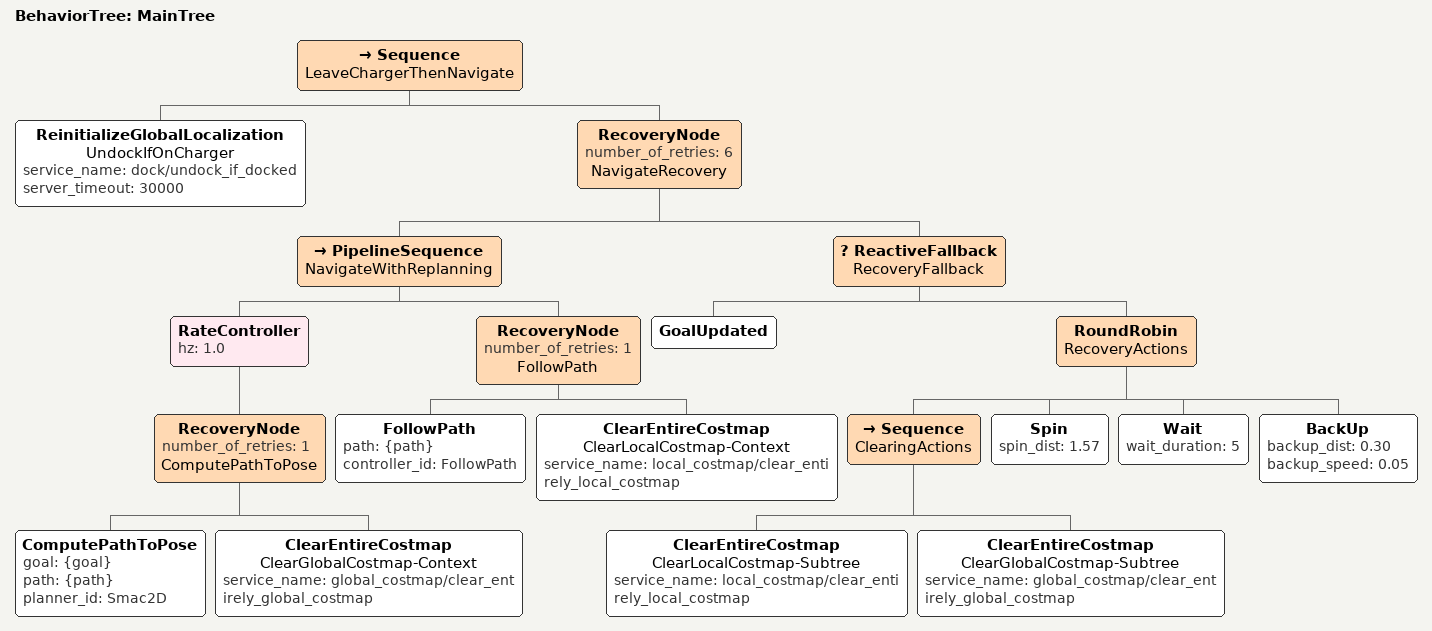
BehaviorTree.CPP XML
<root main_tree_to_execute="MainTree">
  <BehaviorTree ID="MainTree">
    <Sequence name="LeaveChargerThenNavigate">
      <ReinitializeGlobalLocalization name="UndockIfOnCharger"
                                      service_name="dock/undock_if_docked"
                                      server_timeout="30000"/>
      <RecoveryNode number_of_retries="6" name="NavigateRecovery">
        <PipelineSequence name="NavigateWithReplanning">
          <RateController hz="1.0">
            <RecoveryNode number_of_retries="1" name="ComputePathToPose">
              <ComputePathToPose goal="{goal}" path="{path}" planner_id="Smac2D"/>
              <ClearEntireCostmap name="ClearGlobalCostmap-Context" service_name="global_costmap/clear_entirely_global_costmap"/>
            </RecoveryNode>
          </RateController>
          <RecoveryNode number_of_retries="1" name="FollowPath">
            <FollowPath path="{path}" controller_id="FollowPath"/>
            <ClearEntireCostmap name="ClearLocalCostmap-Context" service_name="local_costmap/clear_entirely_local_costmap"/>
          </RecoveryNode>
        </PipelineSequence>
        <ReactiveFallback name="RecoveryFallback">
          <GoalUpdated/>
          <RoundRobin name="RecoveryActions">
            <Sequence name="ClearingActions">
              <ClearEntireCostmap name="ClearLocalCostmap-Subtree" service_name="local_costmap/clear_entirely_local_costmap"/>
              <ClearEntireCostmap name="ClearGlobalCostmap-Subtree" service_name="global_costmap/clear_entirely_global_costmap"/>
            </Sequence>
            <Spin spin_dist="1.57"/>
            <Wait wait_duration="5"/>
            <BackUp backup_dist="0.30" backup_speed="0.05"/>
          </RoundRobin>
        </ReactiveFallback>
      </RecoveryNode>
    </Sequence>
  </BehaviorTree>
</root>
